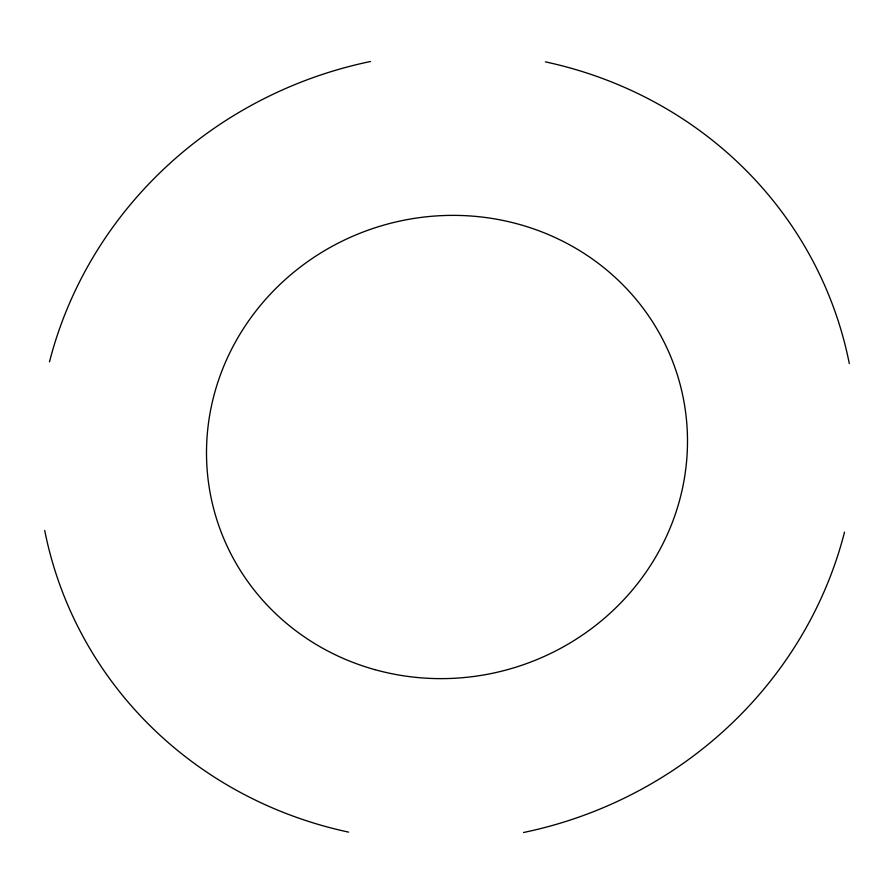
<?xml version="1.0" encoding="UTF-8"?>
<svg xmlns="http://www.w3.org/2000/svg" width="894" height="894" viewBox="0 0 894 894"><rect width="100%" height="100%" fill="white"/><g stroke="black" fill="none" stroke-linecap="round" stroke-linejoin="round"><path stroke-width="1.34" d="M545.407 61.876A411.017 392.857 -16.9 0 1 849.3 363.556M844.517 532.12A411.017 392.857 -16.9 0 1 523.549 832.493M348.593 832.124A411.017 392.857 -16.9 0 1 44.7 530.444M49.483 361.88A411.017 392.857 -16.9 0 1 370.451 61.507M374.765 669.617A241.38 230.708 -16.9 0 0 681.776 391.114A241.38 230.708 -16.9 0 0 284.46 280.269A241.38 230.708 -16.9 0 0 374.765 669.617"/></g></svg>
